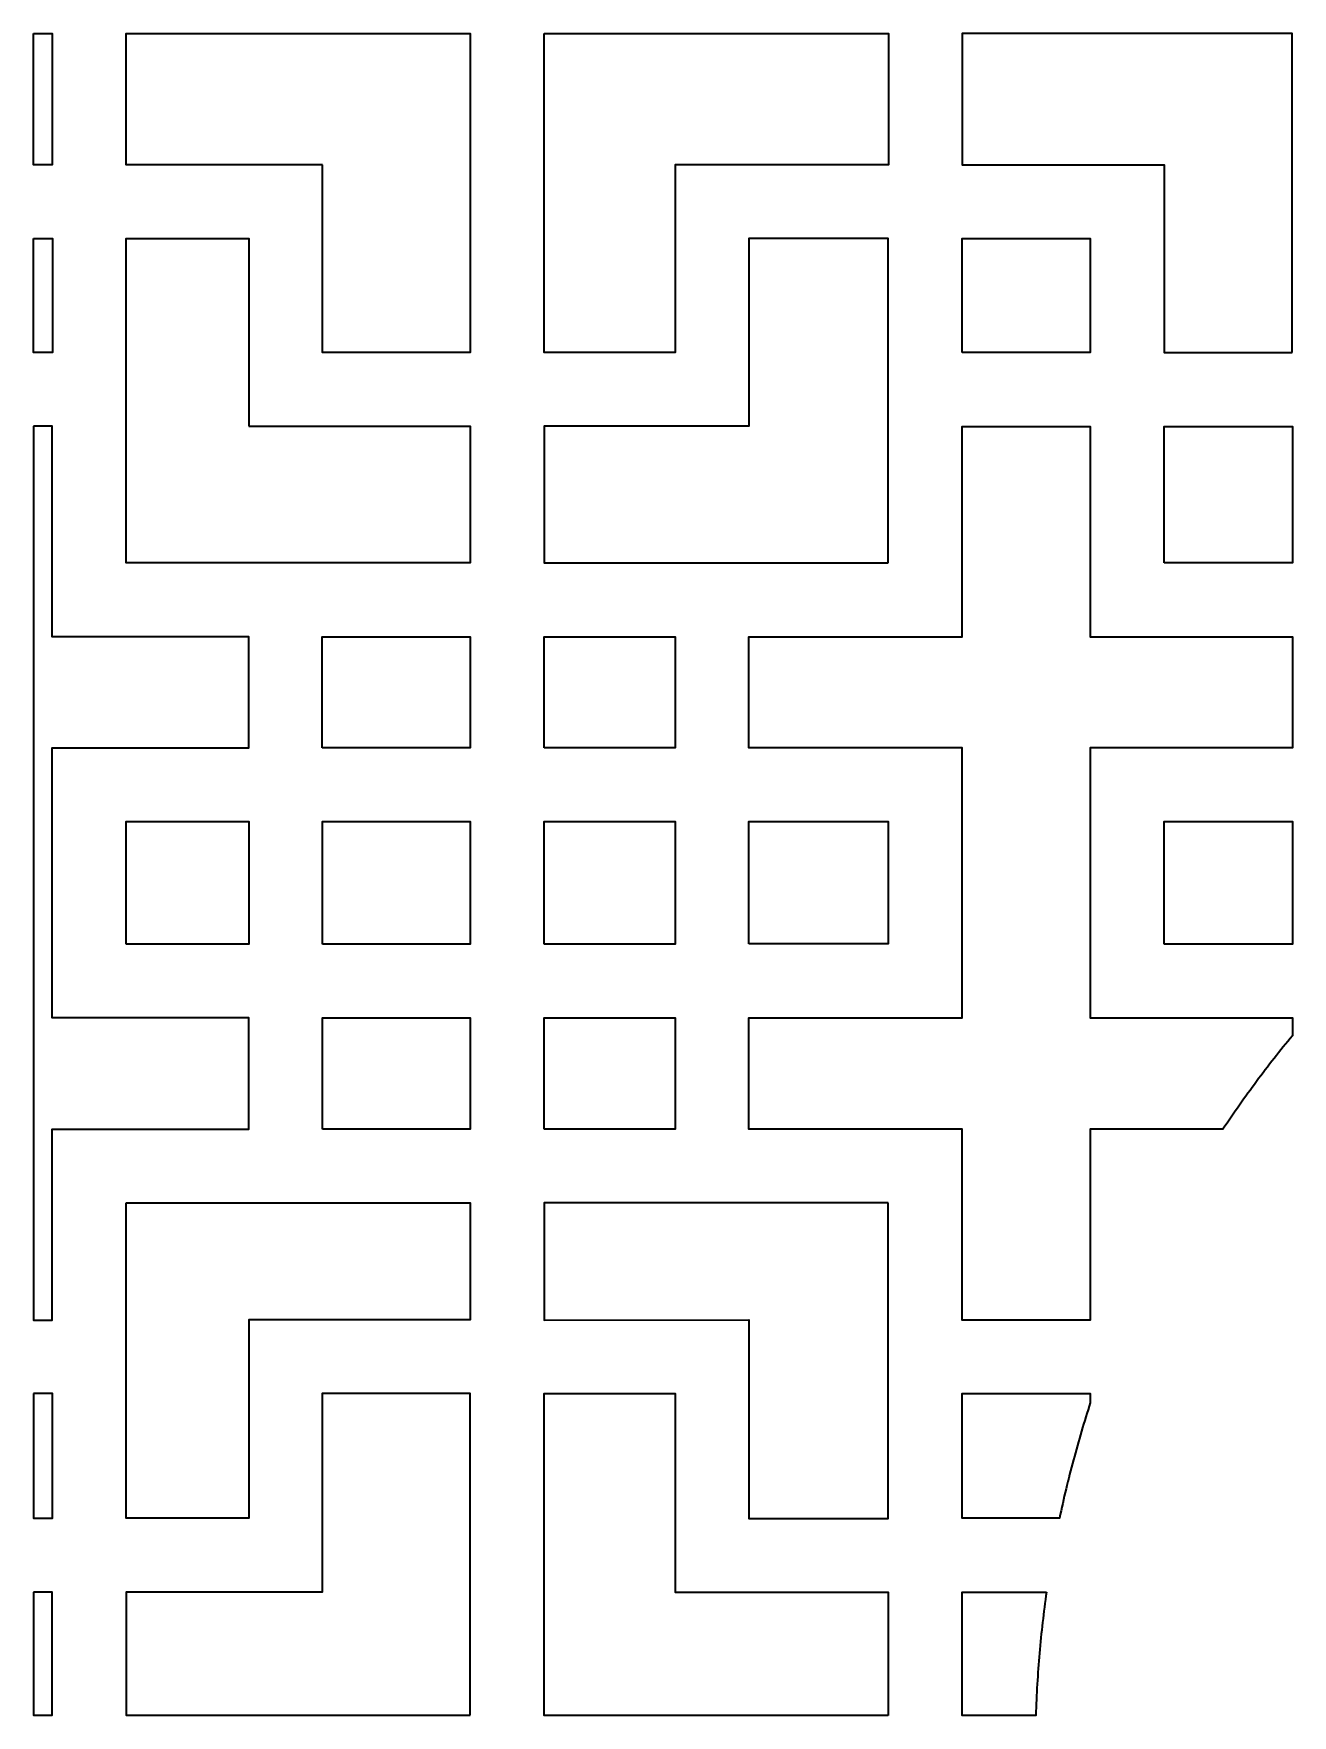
# Model space of a CAD drawing. Header units: centimetres. Extents: x 24 to 482, y -156 to 120.
# Drawn here: x 262.93 to 293.66, y -17.63 to 23.44 of the extents above; entities that cross this region are included whole.
import ezdxf

# ---------------------------------------------------------------- set-up
doc = ezdxf.new("R2010")
doc.units = ezdxf.units.CM
doc.header["$MEASUREMENT"] = 0
doc.layers.add('layer 1', color=7, linetype='Continuous')

msp = doc.modelspace()

# ---------------------------------------------------------------- linework, layer by layer
at = {"layer": 'layer 1', "color": 250, "lineweight": 35}
for points, knots in [([(262.92532, 23.43796), (262.92532, 23.43796), (262.92532, 20.23796), (262.92532, 20.23796), (262.92532, 20.23796), (262.92532, 20.23796), (263.38032, 20.23796), (263.38032, 20.23796), (263.38032, 20.23796), (263.38032, 20.23796), (263.38032, 23.43796), (263.38032, 23.43796), (263.38032, 23.43796), (263.38032, 23.43796), (262.92532, 23.43796), (262.92532, 23.43796)], [0, 0, 0, 0, 0.2, 0.2, 0.2, 0.2, 0.4, 0.4, 0.4, 0.4, 0.6, 0.6, 0.6, 0.6, 1, 1, 1, 1]), ([(269.97532, 20.23796), (269.97532, 20.23796), (269.97532, 15.64796), (269.97532, 15.64796), (269.97532, 15.64796), (269.97532, 15.64796), (273.58532, 15.64796), (273.58532, 15.64796), (273.58532, 15.64796), (273.58532, 15.64796), (273.58532, 23.43796), (273.58532, 23.43796), (273.58532, 23.43796), (273.58532, 23.43796), (265.18032, 23.43796), (265.18032, 23.43796), (265.18032, 23.43796), (265.18032, 23.43796), (265.18032, 20.23796), (265.18032, 20.23796), (265.18032, 20.23796), (265.18032, 20.23796), (269.97532, 20.23796), (269.97532, 20.23796)], [0, 0, 0, 0, 0.14285714, 0.14285714, 0.14285714, 0.14285714, 0.28571429, 0.28571429, 0.28571429, 0.28571429, 0.42857143, 0.42857143, 0.42857143, 0.42857143, 0.57142857, 0.57142857, 0.57142857, 0.57142857, 0.71428571, 0.71428571, 0.71428571, 0.71428571, 1, 1, 1, 1]), ([(275.38532, 23.43796), (275.38532, 23.43796), (275.38532, 15.64796), (275.38532, 15.64796), (275.38532, 15.64796), (275.38532, 15.64796), (278.58532, 15.64796), (278.58532, 15.64796), (278.58532, 15.64796), (278.58532, 15.64796), (278.58532, 20.23796), (278.58532, 20.23796), (278.58532, 20.23796), (278.58532, 20.23796), (283.79282, 20.23796), (283.79282, 20.23796), (283.79282, 20.23796), (283.79282, 20.23796), (283.79282, 23.43796), (283.79282, 23.43796), (283.79282, 23.43796), (283.79282, 23.43796), (275.38532, 23.43796), (275.38532, 23.43796)], [0, 0, 0, 0, 0.14285714, 0.14285714, 0.14285714, 0.14285714, 0.28571429, 0.28571429, 0.28571429, 0.28571429, 0.42857143, 0.42857143, 0.42857143, 0.42857143, 0.57142857, 0.57142857, 0.57142857, 0.57142857, 0.71428571, 0.71428571, 0.71428571, 0.71428571, 1, 1, 1, 1]), ([(293.65032, 15.64796), (293.65032, 15.64796), (290.52282, 15.64796), (290.52282, 15.64796), (290.52282, 15.64796), (290.52282, 15.64796), (290.52282, 20.23796), (290.52282, 20.23796), (290.52282, 20.23796), (290.52282, 20.23796), (285.59282, 20.23796), (285.59282, 20.23796), (285.59282, 20.23796), (285.59282, 20.23796), (285.59282, 23.43796), (285.59282, 23.43796), (285.59282, 23.43796), (285.59282, 23.43796), (293.65032, 23.43796), (293.65032, 23.43796), (293.65032, 23.43796), (293.65032, 23.43796), (293.65032, 15.64796), (293.65032, 15.64796)], [0, 0, 0, 0, 0.14285714, 0.14285714, 0.14285714, 0.14285714, 0.28571429, 0.28571429, 0.28571429, 0.28571429, 0.42857143, 0.42857143, 0.42857143, 0.42857143, 0.57142857, 0.57142857, 0.57142857, 0.57142857, 0.71428571, 0.71428571, 0.71428571, 0.71428571, 1, 1, 1, 1]), ([(262.92532, 18.43796), (262.92532, 18.43796), (262.92532, 15.64796), (262.92532, 15.64796), (262.92532, 15.64796), (262.92532, 15.64796), (263.38282, 15.64796), (263.38282, 15.64796), (263.38282, 15.64796), (263.38282, 15.64796), (263.38282, 18.43796), (263.38282, 18.43796), (263.38282, 18.43796), (263.38282, 18.43796), (262.92532, 18.43796), (262.92532, 18.43796)], [0, 0, 0, 0, 0.2, 0.2, 0.2, 0.2, 0.4, 0.4, 0.4, 0.4, 0.6, 0.6, 0.6, 0.6, 1, 1, 1, 1]), ([(268.17532, 13.84796), (268.17532, 13.84796), (268.17532, 18.43796), (268.17532, 18.43796), (268.17532, 18.43796), (268.17532, 18.43796), (265.18032, 18.43796), (265.18032, 18.43796), (265.18032, 18.43796), (265.18032, 18.43796), (265.18032, 10.51046), (265.18032, 10.51046), (265.18032, 10.51046), (265.18032, 10.51046), (273.58532, 10.51046), (273.58532, 10.51046), (273.58532, 10.51046), (273.58532, 10.51046), (273.58532, 13.84796), (273.58532, 13.84796), (273.58532, 13.84796), (273.58532, 13.84796), (268.17532, 13.84796), (268.17532, 13.84796)], [0, 0, 0, 0, 0.14285714, 0.14285714, 0.14285714, 0.14285714, 0.28571429, 0.28571429, 0.28571429, 0.28571429, 0.42857143, 0.42857143, 0.42857143, 0.42857143, 0.57142857, 0.57142857, 0.57142857, 0.57142857, 0.71428571, 0.71428571, 0.71428571, 0.71428571, 1, 1, 1, 1]), ([(283.79032, 10.51046), (283.79032, 10.51046), (275.38782, 10.51046), (275.38782, 10.51046), (275.38782, 10.51046), (275.38782, 10.51046), (275.38782, 13.84796), (275.38782, 13.84796), (275.38782, 13.84796), (275.38782, 13.84796), (280.38782, 13.84796), (280.38782, 13.84796), (280.38782, 13.84796), (280.38782, 13.84796), (280.38782, 18.43796), (280.38782, 18.43796), (280.38782, 18.43796), (280.38782, 18.43796), (283.79032, 18.43796), (283.79032, 18.43796), (283.79032, 18.43796), (283.79032, 18.43796), (283.79032, 10.51046), (283.79032, 10.51046)], [0, 0, 0, 0, 0.14285714, 0.14285714, 0.14285714, 0.14285714, 0.28571429, 0.28571429, 0.28571429, 0.28571429, 0.42857143, 0.42857143, 0.42857143, 0.42857143, 0.57142857, 0.57142857, 0.57142857, 0.57142857, 0.71428571, 0.71428571, 0.71428571, 0.71428571, 1, 1, 1, 1]), ([(285.59282, 15.64796), (285.59282, 15.64796), (288.72282, 15.64796), (288.72282, 15.64796), (288.72282, 15.64796), (288.72282, 15.64796), (288.72282, 18.43796), (288.72282, 18.43796), (288.72282, 18.43796), (288.72282, 18.43796), (285.59282, 18.43796), (285.59282, 18.43796), (285.59282, 18.43796), (285.59282, 18.43796), (285.59282, 15.64796), (285.59282, 15.64796)], [0, 0, 0, 0, 0.2, 0.2, 0.2, 0.2, 0.4, 0.4, 0.4, 0.4, 0.6, 0.6, 0.6, 0.6, 1, 1, 1, 1]), ([(262.92532, 13.84796), (262.92532, 13.84796), (263.38032, 13.84796), (263.38032, 13.84796), (263.38032, 13.84796), (263.38032, 13.84796), (263.38032, 8.71046), (263.38032, 8.71046), (263.38032, 8.71046), (263.38032, 8.71046), (268.17532, 8.71046), (268.17532, 8.71046), (268.17532, 8.71046), (268.17532, 8.71046), (268.17532, 5.99796), (268.17532, 5.99796), (268.17532, 5.99796), (268.17532, 5.99796), (263.38032, 5.99796), (263.38032, 5.99796), (263.38032, 5.99796), (263.38032, 5.99796), (263.38032, -0.59704), (263.38032, -0.59704), (263.38032, -0.59704), (263.38032, -0.59704), (268.17532, -0.59704), (268.17532, -0.59704), (268.17532, -0.59704), (268.17532, -0.59704), (268.17532, -3.31704), (268.17532, -3.31704), (268.17532, -3.31704), (268.17532, -3.31704), (263.38032, -3.31704), (263.38032, -3.31704), (263.38032, -3.31704), (263.38032, -3.31704), (263.38032, -7.97704), (263.38032, -7.97704), (263.38032, -7.97704), (263.38032, -7.97704), (262.92532, -7.97704), (262.92532, -7.97704), (262.92532, -7.97704), (262.92532, -7.97704), (262.92532, 13.84796), (262.92532, 13.84796)], [0, 0, 0, 0, 0.07692308, 0.07692308, 0.07692308, 0.07692308, 0.15384615, 0.15384615, 0.15384615, 0.15384615, 0.23076923, 0.23076923, 0.23076923, 0.23076923, 0.30769231, 0.30769231, 0.30769231, 0.30769231, 0.38461538, 0.38461538, 0.38461538, 0.38461538, 0.46153846, 0.46153846, 0.46153846, 0.46153846, 0.53846154, 0.53846154, 0.53846154, 0.53846154, 0.61538462, 0.61538462, 0.61538462, 0.61538462, 0.69230769, 0.69230769, 0.69230769, 0.69230769, 0.76923077, 0.76923077, 0.76923077, 0.76923077, 0.84615385, 0.84615385, 0.84615385, 0.84615385, 1, 1, 1, 1]), ([(293.65532, -1.03454), (293.65532, -1.03454), (293.65532, -0.59704), (293.65532, -0.59704), (293.65532, -0.59704), (293.65532, -0.59704), (288.72032, -0.59704), (288.72032, -0.59704), (288.72032, -0.59704), (288.72032, -0.59704), (288.72032, 5.99796), (288.72032, 5.99796), (288.72032, 5.99796), (288.72032, 5.99796), (293.65532, 5.99796), (293.65532, 5.99796), (293.65532, 5.99796), (293.65532, 5.99796), (293.65532, 8.71046), (293.65532, 8.71046), (293.65532, 8.71046), (293.65532, 8.71046), (288.72032, 8.71046), (288.72032, 8.71046), (288.72032, 8.71046), (288.72032, 8.71046), (288.72032, 13.84546), (288.72032, 13.84546), (288.72032, 13.84546), (288.72032, 13.84546), (285.59282, 13.84546), (285.59282, 13.84546), (285.59282, 13.84546), (285.59282, 13.84546), (285.59282, 8.71046), (285.59282, 8.71046), (285.59282, 8.71046), (285.59282, 8.71046), (280.38782, 8.71046), (280.38782, 8.71046), (280.38782, 8.71046), (280.38782, 8.71046), (280.38782, 5.99796), (280.38782, 5.99796), (280.38782, 5.99796), (280.38782, 5.99796), (285.59282, 5.99796), (285.59282, 5.99796), (285.59282, 5.99796), (285.59282, 5.99796), (285.59282, -0.59704), (285.59282, -0.59704), (285.59282, -0.59704), (285.59282, -0.59704), (280.38782, -0.59704), (280.38782, -0.59704), (280.38782, -0.59704), (280.38782, -0.59704), (280.38782, -3.31954), (280.38782, -3.31954), (280.38782, -3.31954), (280.38782, -3.31954), (285.59282, -3.31704), (285.59282, -3.31704), (285.59282, -3.31704), (285.59282, -3.31704), (285.59282, -7.97704), (285.59282, -7.97704), (285.59282, -7.97704), (285.59282, -7.97704), (288.72032, -7.97704), (288.72032, -7.97704), (288.72032, -7.97704), (288.72032, -7.97704), (288.72032, -3.31704), (288.72032, -3.31704), (288.72032, -3.31704), (288.72032, -3.31704), (291.96032, -3.31704), (291.96032, -3.31704), (291.96032, -3.31704), (291.96032, -3.31704), (291.96032, -3.31704), (291.96032, -3.31704), (291.96032, -3.31704), (291.96032, -3.31704), (292.01032, -3.24454), (292.01032, -3.24454), (292.01032, -3.24454), (292.01032, -3.24454), (292.06032, -3.16954), (292.06032, -3.16954), (292.06032, -3.16954), (292.06032, -3.16954), (292.11032, -3.09704), (292.11032, -3.09704), (292.11032, -3.09704), (292.11032, -3.09704), (292.16032, -3.02204), (292.16032, -3.02204), (292.16032, -3.02204), (292.16032, -3.02204), (292.21032, -2.94954), (292.21032, -2.94954), (292.21032, -2.94954), (292.21032, -2.94954), (292.26032, -2.87704), (292.26032, -2.87704), (292.26032, -2.87704), (292.26032, -2.87704), (292.31282, -2.80204), (292.31282, -2.80204), (292.31282, -2.80204), (292.31282, -2.80204), (292.36282, -2.72954), (292.36282, -2.72954), (292.36282, -2.72954), (292.36282, -2.72954), (292.41532, -2.65704), (292.41532, -2.65704), (292.41532, -2.65704), (292.41532, -2.65704), (292.46532, -2.58454), (292.46532, -2.58454), (292.46532, -2.58454), (292.46532, -2.58454), (292.51782, -2.51204), (292.51782, -2.51204), (292.51782, -2.51204), (292.51782, -2.51204), (292.57032, -2.43954), (292.57032, -2.43954), (292.57032, -2.43954), (292.57032, -2.43954), (292.62282, -2.36954), (292.62282, -2.36954), (292.62282, -2.36954), (292.62282, -2.36954), (292.67532, -2.29704), (292.67532, -2.29704), (292.67532, -2.29704), (292.67532, -2.29704), (292.72782, -2.22454), (292.72782, -2.22454), (292.72782, -2.22454), (292.72782, -2.22454), (292.78032, -2.15454), (292.78032, -2.15454), (292.78032, -2.15454), (292.78032, -2.15454), (292.83282, -2.08204), (292.83282, -2.08204), (292.83282, -2.08204), (292.83282, -2.08204), (292.88532, -2.01204), (292.88532, -2.01204), (292.88532, -2.01204), (292.88532, -2.01204), (292.94032, -1.93954), (292.94032, -1.93954), (292.94032, -1.93954), (292.94032, -1.93954), (292.99282, -1.86954), (292.99282, -1.86954), (292.99282, -1.86954), (292.99282, -1.86954), (293.04782, -1.79954), (293.04782, -1.79954), (293.04782, -1.79954), (293.04782, -1.79954), (293.10032, -1.72954), (293.10032, -1.72954), (293.10032, -1.72954), (293.10032, -1.72954), (293.15532, -1.65954), (293.15532, -1.65954), (293.15532, -1.65954), (293.15532, -1.65954), (293.21032, -1.58954), (293.21032, -1.58954), (293.21032, -1.58954), (293.21032, -1.58954), (293.26532, -1.51954), (293.26532, -1.51954), (293.26532, -1.51954), (293.26532, -1.51954), (293.32032, -1.44954), (293.32032, -1.44954), (293.32032, -1.44954), (293.32032, -1.44954), (293.37532, -1.37954), (293.37532, -1.37954), (293.37532, -1.37954), (293.37532, -1.37954), (293.43032, -1.30954), (293.43032, -1.30954), (293.43032, -1.30954), (293.43032, -1.30954), (293.48782, -1.24204), (293.48782, -1.24204), (293.48782, -1.24204), (293.48782, -1.24204), (293.54282, -1.17204), (293.54282, -1.17204), (293.54282, -1.17204), (293.54282, -1.17204), (293.60032, -1.10454), (293.60032, -1.10454), (293.60032, -1.10454), (293.60032, -1.10454), (293.65532, -1.03454), (293.65532, -1.03454)], [0, 0, 0, 0, 0.01851852, 0.01851852, 0.01851852, 0.01851852, 0.03703704, 0.03703704, 0.03703704, 0.03703704, 0.05555556, 0.05555556, 0.05555556, 0.05555556, 0.07407407, 0.07407407, 0.07407407, 0.07407407, 0.09259259, 0.09259259, 0.09259259, 0.09259259, 0.11111111, 0.11111111, 0.11111111, 0.11111111, 0.12962963, 0.12962963, 0.12962963, 0.12962963, 0.14814815, 0.14814815, 0.14814815, 0.14814815, 0.16666667, 0.16666667, 0.16666667, 0.16666667, 0.18518519, 0.18518519, 0.18518519, 0.18518519, 0.2037037, 0.2037037, 0.2037037, 0.2037037, 0.22222222, 0.22222222, 0.22222222, 0.22222222, 0.24074074, 0.24074074, 0.24074074, 0.24074074, 0.25925926, 0.25925926, 0.25925926, 0.25925926, 0.27777778, 0.27777778, 0.27777778, 0.27777778, 0.2962963, 0.2962963, 0.2962963, 0.2962963, 0.31481481, 0.31481481, 0.31481481, 0.31481481, 0.33333333, 0.33333333, 0.33333333, 0.33333333, 0.35185185, 0.35185185, 0.35185185, 0.35185185, 0.37037037, 0.37037037, 0.37037037, 0.37037037, 0.38888889, 0.38888889, 0.38888889, 0.38888889, 0.40740741, 0.40740741, 0.40740741, 0.40740741, 0.42592593, 0.42592593, 0.42592593, 0.42592593, 0.44444444, 0.44444444, 0.44444444, 0.44444444, 0.46296296, 0.46296296, 0.46296296, 0.46296296, 0.48148148, 0.48148148, 0.48148148, 0.48148148, 0.5, 0.5, 0.5, 0.5, 0.51851852, 0.51851852, 0.51851852, 0.51851852, 0.53703704, 0.53703704, 0.53703704, 0.53703704, 0.55555556, 0.55555556, 0.55555556, 0.55555556, 0.57407407, 0.57407407, 0.57407407, 0.57407407, 0.59259259, 0.59259259, 0.59259259, 0.59259259, 0.61111111, 0.61111111, 0.61111111, 0.61111111, 0.62962963, 0.62962963, 0.62962963, 0.62962963, 0.64814815, 0.64814815, 0.64814815, 0.64814815, 0.66666667, 0.66666667, 0.66666667, 0.66666667, 0.68518519, 0.68518519, 0.68518519, 0.68518519, 0.7037037, 0.7037037, 0.7037037, 0.7037037, 0.72222222, 0.72222222, 0.72222222, 0.72222222, 0.74074074, 0.74074074, 0.74074074, 0.74074074, 0.75925926, 0.75925926, 0.75925926, 0.75925926, 0.77777778, 0.77777778, 0.77777778, 0.77777778, 0.7962963, 0.7962963, 0.7962963, 0.7962963, 0.81481481, 0.81481481, 0.81481481, 0.81481481, 0.83333333, 0.83333333, 0.83333333, 0.83333333, 0.85185185, 0.85185185, 0.85185185, 0.85185185, 0.87037037, 0.87037037, 0.87037037, 0.87037037, 0.88888889, 0.88888889, 0.88888889, 0.88888889, 0.90740741, 0.90740741, 0.90740741, 0.90740741, 0.92592593, 0.92592593, 0.92592593, 0.92592593, 0.94444444, 0.94444444, 0.94444444, 0.94444444, 0.96296296, 0.96296296, 0.96296296, 0.96296296, 1, 1, 1, 1]), ([(290.52282, 10.51046), (290.52282, 10.51046), (293.65532, 10.51046), (293.65532, 10.51046), (293.65532, 10.51046), (293.65532, 10.51046), (293.65532, 13.84546), (293.65532, 13.84546), (293.65532, 13.84546), (293.65532, 13.84546), (290.52282, 13.84546), (290.52282, 13.84546), (290.52282, 13.84546), (290.52282, 13.84546), (290.52282, 10.51046), (290.52282, 10.51046)], [0, 0, 0, 0, 0.2, 0.2, 0.2, 0.2, 0.4, 0.4, 0.4, 0.4, 0.6, 0.6, 0.6, 0.6, 1, 1, 1, 1]), ([(269.97282, 5.99796), (269.97282, 5.99796), (273.58532, 5.99796), (273.58532, 5.99796), (273.58532, 5.99796), (273.58532, 5.99796), (273.58532, 8.71046), (273.58532, 8.71046), (273.58532, 8.71046), (273.58532, 8.71046), (269.97282, 8.71046), (269.97282, 8.71046), (269.97282, 8.71046), (269.97282, 8.71046), (269.97282, 5.99796), (269.97282, 5.99796)], [0, 0, 0, 0, 0.2, 0.2, 0.2, 0.2, 0.4, 0.4, 0.4, 0.4, 0.6, 0.6, 0.6, 0.6, 1, 1, 1, 1]), ([(275.38782, 5.99796), (275.38782, 5.99796), (278.58532, 5.99796), (278.58532, 5.99796), (278.58532, 5.99796), (278.58532, 5.99796), (278.58532, 8.71046), (278.58532, 8.71046), (278.58532, 8.71046), (278.58532, 8.71046), (275.38782, 8.71046), (275.38782, 8.71046), (275.38782, 8.71046), (275.38782, 8.71046), (275.38782, 5.99796), (275.38782, 5.99796)], [0, 0, 0, 0, 0.2, 0.2, 0.2, 0.2, 0.4, 0.4, 0.4, 0.4, 0.6, 0.6, 0.6, 0.6, 1, 1, 1, 1]), ([(265.18032, 1.20546), (265.18032, 1.20546), (268.17532, 1.20546), (268.17532, 1.20546), (268.17532, 1.20546), (268.17532, 1.20546), (268.17532, 4.19796), (268.17532, 4.19796), (268.17532, 4.19796), (268.17532, 4.19796), (265.18032, 4.19796), (265.18032, 4.19796), (265.18032, 4.19796), (265.18032, 4.19796), (265.18032, 1.20546), (265.18032, 1.20546)], [0, 0, 0, 0, 0.2, 0.2, 0.2, 0.2, 0.4, 0.4, 0.4, 0.4, 0.6, 0.6, 0.6, 0.6, 1, 1, 1, 1]), ([(269.97532, 1.20296), (269.97532, 1.20296), (273.58532, 1.20296), (273.58532, 1.20296), (273.58532, 1.20296), (273.58532, 1.20296), (273.58532, 4.19796), (273.58532, 4.19796), (273.58532, 4.19796), (273.58532, 4.19796), (269.97532, 4.19796), (269.97532, 4.19796), (269.97532, 4.19796), (269.97532, 4.19796), (269.97532, 1.20296), (269.97532, 1.20296)], [0, 0, 0, 0, 0.2, 0.2, 0.2, 0.2, 0.4, 0.4, 0.4, 0.4, 0.6, 0.6, 0.6, 0.6, 1, 1, 1, 1]), ([(275.38782, 1.20296), (275.38782, 1.20296), (278.58782, 1.20296), (278.58782, 1.20296), (278.58782, 1.20296), (278.58782, 1.20296), (278.58782, 4.19796), (278.58782, 4.19796), (278.58782, 4.19796), (278.58782, 4.19796), (275.38782, 4.19796), (275.38782, 4.19796), (275.38782, 4.19796), (275.38782, 4.19796), (275.38782, 1.20296), (275.38782, 1.20296)], [0, 0, 0, 0, 0.2, 0.2, 0.2, 0.2, 0.4, 0.4, 0.4, 0.4, 0.6, 0.6, 0.6, 0.6, 1, 1, 1, 1]), ([(280.38282, 1.20796), (280.38282, 1.20796), (283.79032, 1.20796), (283.79032, 1.20796), (283.79032, 1.20796), (283.79032, 1.20796), (283.79032, 4.19796), (283.79032, 4.19796), (283.79032, 4.19796), (283.79032, 4.19796), (280.38282, 4.19796), (280.38282, 4.19796), (280.38282, 4.19796), (280.38282, 4.19796), (280.38282, 1.20796), (280.38282, 1.20796)], [0, 0, 0, 0, 0.2, 0.2, 0.2, 0.2, 0.4, 0.4, 0.4, 0.4, 0.6, 0.6, 0.6, 0.6, 1, 1, 1, 1]), ([(290.52282, 1.20296), (290.52282, 1.20296), (293.65532, 1.20296), (293.65532, 1.20296), (293.65532, 1.20296), (293.65532, 1.20296), (293.65532, 4.20046), (293.65532, 4.20046), (293.65532, 4.20046), (293.65532, 4.20046), (290.52282, 4.20046), (290.52282, 4.20046), (290.52282, 4.20046), (290.52282, 4.20046), (290.52282, 1.20296), (290.52282, 1.20296)], [0, 0, 0, 0, 0.2, 0.2, 0.2, 0.2, 0.4, 0.4, 0.4, 0.4, 0.6, 0.6, 0.6, 0.6, 1, 1, 1, 1]), ([(269.97782, -3.31954), (269.97782, -3.31954), (273.58532, -3.31954), (273.58532, -3.31954), (273.58532, -3.31954), (273.58532, -3.31954), (273.58532, -0.59454), (273.58532, -0.59454), (273.58532, -0.59454), (273.58532, -0.59454), (269.97782, -0.59454), (269.97782, -0.59454), (269.97782, -0.59454), (269.97782, -0.59454), (269.97782, -3.31954), (269.97782, -3.31954)], [0, 0, 0, 0, 0.2, 0.2, 0.2, 0.2, 0.4, 0.4, 0.4, 0.4, 0.6, 0.6, 0.6, 0.6, 1, 1, 1, 1]), ([(275.38532, -3.31704), (275.38532, -3.31704), (278.58532, -3.31704), (278.58532, -3.31704), (278.58532, -3.31704), (278.58532, -3.31704), (278.58532, -0.59454), (278.58532, -0.59454), (278.58532, -0.59454), (278.58532, -0.59454), (275.38532, -0.59454), (275.38532, -0.59454), (275.38532, -0.59454), (275.38532, -0.59454), (275.38532, -3.31704), (275.38532, -3.31704)], [0, 0, 0, 0, 0.2, 0.2, 0.2, 0.2, 0.4, 0.4, 0.4, 0.4, 0.6, 0.6, 0.6, 0.6, 1, 1, 1, 1]), ([(265.18032, -5.11704), (265.18032, -5.11704), (265.18032, -12.81954), (265.18032, -12.81954), (265.18032, -12.81954), (265.18032, -12.81954), (268.17532, -12.81954), (268.17532, -12.81954), (268.17532, -12.81954), (268.17532, -12.81954), (268.17532, -7.97454), (268.17532, -7.97454), (268.17532, -7.97454), (268.17532, -7.97454), (273.58532, -7.97454), (273.58532, -7.97454), (273.58532, -7.97454), (273.58532, -7.97454), (273.58532, -5.11704), (273.58532, -5.11704), (273.58532, -5.11704), (273.58532, -5.11704), (265.18032, -5.11704), (265.18032, -5.11704)], [0, 0, 0, 0, 0.14285714, 0.14285714, 0.14285714, 0.14285714, 0.28571429, 0.28571429, 0.28571429, 0.28571429, 0.42857143, 0.42857143, 0.42857143, 0.42857143, 0.57142857, 0.57142857, 0.57142857, 0.57142857, 0.71428571, 0.71428571, 0.71428571, 0.71428571, 1, 1, 1, 1]), ([(283.79032, -5.11704), (283.79032, -5.11704), (283.79032, -12.82204), (283.79032, -12.82204), (283.79032, -12.82204), (283.79032, -12.82204), (280.38782, -12.82204), (280.38782, -12.82204), (280.38782, -12.82204), (280.38782, -12.82204), (280.38782, -7.97454), (280.38782, -7.97454), (280.38782, -7.97454), (280.38782, -7.97454), (275.38532, -7.97704), (275.38532, -7.97704), (275.38532, -7.97704), (275.38532, -7.97704), (275.38532, -5.11704), (275.38532, -5.11704), (275.38532, -5.11704), (275.38532, -5.11704), (283.79032, -5.11704), (283.79032, -5.11704)], [0, 0, 0, 0, 0.14285714, 0.14285714, 0.14285714, 0.14285714, 0.28571429, 0.28571429, 0.28571429, 0.28571429, 0.42857143, 0.42857143, 0.42857143, 0.42857143, 0.57142857, 0.57142857, 0.57142857, 0.57142857, 0.71428571, 0.71428571, 0.71428571, 0.71428571, 1, 1, 1, 1]), ([(262.92532, -9.77454), (262.92532, -9.77454), (263.38282, -9.77454), (263.38282, -9.77454), (263.38282, -9.77454), (263.38282, -9.77454), (263.38282, -12.81954), (263.38282, -12.81954), (263.38282, -12.81954), (263.38282, -12.81954), (262.92532, -12.81954), (262.92532, -12.81954), (262.92532, -12.81954), (262.92532, -12.81954), (262.92532, -9.77454), (262.92532, -9.77454)], [0, 0, 0, 0, 0.2, 0.2, 0.2, 0.2, 0.4, 0.4, 0.4, 0.4, 0.6, 0.6, 0.6, 0.6, 1, 1, 1, 1]), ([(273.58532, -17.62954), (273.58532, -17.62954), (265.18032, -17.62954), (265.18032, -17.62954), (265.18032, -17.62954), (265.18032, -17.62954), (265.18032, -14.61954), (265.18032, -14.61954), (265.18032, -14.61954), (265.18032, -14.61954), (269.97282, -14.61954), (269.97282, -14.61954), (269.97282, -14.61954), (269.97282, -14.61954), (269.97282, -9.77454), (269.97282, -9.77454), (269.97282, -9.77454), (269.97282, -9.77454), (273.58532, -9.77454), (273.58532, -9.77454), (273.58532, -9.77454), (273.58532, -9.77454), (273.58532, -17.62954), (273.58532, -17.62954)], [0, 0, 0, 0, 0.14285714, 0.14285714, 0.14285714, 0.14285714, 0.28571429, 0.28571429, 0.28571429, 0.28571429, 0.42857143, 0.42857143, 0.42857143, 0.42857143, 0.57142857, 0.57142857, 0.57142857, 0.57142857, 0.71428571, 0.71428571, 0.71428571, 0.71428571, 1, 1, 1, 1]), ([(283.79032, -17.63204), (283.79032, -17.63204), (283.79032, -14.61954), (283.79032, -14.61954), (283.79032, -14.61954), (283.79032, -14.61954), (278.58532, -14.61954), (278.58532, -14.61954), (278.58532, -14.61954), (278.58532, -14.61954), (278.58532, -9.77454), (278.58532, -9.77454), (278.58532, -9.77454), (278.58532, -9.77454), (275.38782, -9.77454), (275.38782, -9.77454), (275.38782, -9.77454), (275.38782, -9.77454), (275.38782, -17.63204), (275.38782, -17.63204), (275.38782, -17.63204), (275.38782, -17.63204), (283.79032, -17.63204), (283.79032, -17.63204)], [0, 0, 0, 0, 0.14285714, 0.14285714, 0.14285714, 0.14285714, 0.28571429, 0.28571429, 0.28571429, 0.28571429, 0.42857143, 0.42857143, 0.42857143, 0.42857143, 0.57142857, 0.57142857, 0.57142857, 0.57142857, 0.71428571, 0.71428571, 0.71428571, 0.71428571, 1, 1, 1, 1]), ([(288.72282, -9.99954), (288.72282, -9.99954), (288.72282, -9.77454), (288.72282, -9.77454), (288.72282, -9.77454), (288.72282, -9.77454), (285.59282, -9.77454), (285.59282, -9.77454), (285.59282, -9.77454), (285.59282, -9.77454), (285.59282, -12.81954), (285.59282, -12.81954), (285.59282, -12.81954), (285.59282, -12.81954), (287.96782, -12.81954), (287.96782, -12.81954), (287.96782, -12.81954), (287.96782, -12.81954), (287.96782, -12.81954), (287.96782, -12.81954), (287.96782, -12.81954), (287.96782, -12.81954), (287.98782, -12.72954), (287.98782, -12.72954), (287.98782, -12.72954), (287.98782, -12.72954), (288.00782, -12.63954), (288.00782, -12.63954), (288.00782, -12.63954), (288.00782, -12.63954), (288.02782, -12.54954), (288.02782, -12.54954), (288.02782, -12.54954), (288.02782, -12.54954), (288.04782, -12.45954), (288.04782, -12.45954), (288.04782, -12.45954), (288.04782, -12.45954), (288.06782, -12.37204), (288.06782, -12.37204), (288.06782, -12.37204), (288.06782, -12.37204), (288.08782, -12.28204), (288.08782, -12.28204), (288.08782, -12.28204), (288.08782, -12.28204), (288.11032, -12.19204), (288.11032, -12.19204), (288.11032, -12.19204), (288.11032, -12.19204), (288.13032, -12.10204), (288.13032, -12.10204), (288.13032, -12.10204), (288.13032, -12.10204), (288.15282, -12.01454), (288.15282, -12.01454), (288.15282, -12.01454), (288.15282, -12.01454), (288.17282, -11.92454), (288.17282, -11.92454), (288.17282, -11.92454), (288.17282, -11.92454), (288.19532, -11.83704), (288.19532, -11.83704), (288.19532, -11.83704), (288.19532, -11.83704), (288.21782, -11.74704), (288.21782, -11.74704), (288.21782, -11.74704), (288.21782, -11.74704), (288.24032, -11.65954), (288.24032, -11.65954), (288.24032, -11.65954), (288.24032, -11.65954), (288.26282, -11.57204), (288.26282, -11.57204), (288.26282, -11.57204), (288.26282, -11.57204), (288.28782, -11.48204), (288.28782, -11.48204), (288.28782, -11.48204), (288.28782, -11.48204), (288.31032, -11.39454), (288.31032, -11.39454), (288.31032, -11.39454), (288.31032, -11.39454), (288.33281, -11.30704), (288.33281, -11.30704), (288.33281, -11.30704), (288.33281, -11.30704), (288.35782, -11.21704), (288.35782, -11.21704), (288.35782, -11.21704), (288.35782, -11.21704), (288.38282, -11.12954), (288.38282, -11.12954), (288.38282, -11.12954), (288.38282, -11.12954), (288.40782, -11.04204), (288.40782, -11.04204), (288.40782, -11.04204), (288.40782, -11.04204), (288.43282, -10.95454), (288.43282, -10.95454), (288.43282, -10.95454), (288.43282, -10.95454), (288.45782, -10.86704), (288.45782, -10.86704), (288.45782, -10.86704), (288.45782, -10.86704), (288.48282, -10.77954), (288.48282, -10.77954), (288.48282, -10.77954), (288.48282, -10.77954), (288.50782, -10.69204), (288.50782, -10.69204), (288.50782, -10.69204), (288.50782, -10.69204), (288.53532, -10.60454), (288.53532, -10.60454), (288.53532, -10.60454), (288.53532, -10.60454), (288.56032, -10.51954), (288.56032, -10.51954), (288.56032, -10.51954), (288.56032, -10.51954), (288.58782, -10.43204), (288.58782, -10.43204), (288.58782, -10.43204), (288.58782, -10.43204), (288.61282, -10.34454), (288.61282, -10.34454), (288.61282, -10.34454), (288.61282, -10.34454), (288.64032, -10.25704), (288.64032, -10.25704), (288.64032, -10.25704), (288.64032, -10.25704), (288.66782, -10.17204), (288.66782, -10.17204), (288.66782, -10.17204), (288.66782, -10.17204), (288.69532, -10.08454), (288.69532, -10.08454), (288.69532, -10.08454), (288.69532, -10.08454), (288.72282, -9.99954), (288.72282, -9.99954)], [0, 0, 0, 0, 0.02631579, 0.02631579, 0.02631579, 0.02631579, 0.05263158, 0.05263158, 0.05263158, 0.05263158, 0.07894737, 0.07894737, 0.07894737, 0.07894737, 0.10526316, 0.10526316, 0.10526316, 0.10526316, 0.13157895, 0.13157895, 0.13157895, 0.13157895, 0.15789474, 0.15789474, 0.15789474, 0.15789474, 0.18421053, 0.18421053, 0.18421053, 0.18421053, 0.21052632, 0.21052632, 0.21052632, 0.21052632, 0.23684211, 0.23684211, 0.23684211, 0.23684211, 0.26315789, 0.26315789, 0.26315789, 0.26315789, 0.28947368, 0.28947368, 0.28947368, 0.28947368, 0.31578947, 0.31578947, 0.31578947, 0.31578947, 0.34210526, 0.34210526, 0.34210526, 0.34210526, 0.36842105, 0.36842105, 0.36842105, 0.36842105, 0.39473684, 0.39473684, 0.39473684, 0.39473684, 0.42105263, 0.42105263, 0.42105263, 0.42105263, 0.44736842, 0.44736842, 0.44736842, 0.44736842, 0.47368421, 0.47368421, 0.47368421, 0.47368421, 0.5, 0.5, 0.5, 0.5, 0.52631579, 0.52631579, 0.52631579, 0.52631579, 0.55263158, 0.55263158, 0.55263158, 0.55263158, 0.57894737, 0.57894737, 0.57894737, 0.57894737, 0.60526316, 0.60526316, 0.60526316, 0.60526316, 0.63157895, 0.63157895, 0.63157895, 0.63157895, 0.65789474, 0.65789474, 0.65789474, 0.65789474, 0.68421053, 0.68421053, 0.68421053, 0.68421053, 0.71052632, 0.71052632, 0.71052632, 0.71052632, 0.73684211, 0.73684211, 0.73684211, 0.73684211, 0.76315789, 0.76315789, 0.76315789, 0.76315789, 0.78947368, 0.78947368, 0.78947368, 0.78947368, 0.81578947, 0.81578947, 0.81578947, 0.81578947, 0.84210526, 0.84210526, 0.84210526, 0.84210526, 0.86842105, 0.86842105, 0.86842105, 0.86842105, 0.89473684, 0.89473684, 0.89473684, 0.89473684, 0.92105263, 0.92105263, 0.92105263, 0.92105263, 0.94736842, 0.94736842, 0.94736842, 0.94736842, 1, 1, 1, 1]), ([(262.92532, -14.61954), (262.92532, -14.61954), (263.38032, -14.61954), (263.38032, -14.61954), (263.38032, -14.61954), (263.38032, -14.61954), (263.38032, -17.62954), (263.38032, -17.62954), (263.38032, -17.62954), (263.38032, -17.62954), (262.92532, -17.62954), (262.92532, -17.62954), (262.92532, -17.62954), (262.92532, -17.62954), (262.92532, -14.61954), (262.92532, -14.61954)], [0, 0, 0, 0, 0.2, 0.2, 0.2, 0.2, 0.4, 0.4, 0.4, 0.4, 0.6, 0.6, 0.6, 0.6, 1, 1, 1, 1]), ([(287.65032, -14.61954), (287.65032, -14.61954), (285.59282, -14.61954), (285.59282, -14.61954), (285.59282, -14.61954), (285.59282, -14.61954), (285.59282, -17.63204), (285.59282, -17.63204), (285.59282, -17.63204), (285.59282, -17.63204), (287.39032, -17.63204), (287.39032, -17.63204), (287.39032, -17.63204), (287.39032, -17.63204), (287.39032, -17.63204), (287.39032, -17.63204), (287.39032, -17.63204), (287.39032, -17.63204), (287.39282, -17.53454), (287.39282, -17.53454), (287.39282, -17.53454), (287.39282, -17.53454), (287.39782, -17.43954), (287.39782, -17.43954), (287.39782, -17.43954), (287.39782, -17.43954), (287.40032, -17.34454), (287.40032, -17.34454), (287.40032, -17.34454), (287.40032, -17.34454), (287.40532, -17.24954), (287.40532, -17.24954), (287.40532, -17.24954), (287.40532, -17.24954), (287.41032, -17.15454), (287.41032, -17.15454), (287.41032, -17.15454), (287.41032, -17.15454), (287.41532, -17.05954), (287.41532, -17.05954), (287.41532, -17.05954), (287.41532, -17.05954), (287.42032, -16.96454), (287.42032, -16.96454), (287.42032, -16.96454), (287.42032, -16.96454), (287.42532, -16.86954), (287.42532, -16.86954), (287.42532, -16.86954), (287.42532, -16.86954), (287.43032, -16.77454), (287.43032, -16.77454), (287.43032, -16.77454), (287.43032, -16.77454), (287.43782, -16.67954), (287.43782, -16.67954), (287.43782, -16.67954), (287.43782, -16.67954), (287.44282, -16.58454), (287.44282, -16.58454), (287.44282, -16.58454), (287.44282, -16.58454), (287.45032, -16.48954), (287.45032, -16.48954), (287.45032, -16.48954), (287.45032, -16.48954), (287.45782, -16.39704), (287.45782, -16.39704), (287.45782, -16.39704), (287.45782, -16.39704), (287.46532, -16.30204), (287.46532, -16.30204), (287.46532, -16.30204), (287.46532, -16.30204), (287.47282, -16.20704), (287.47282, -16.20704), (287.47282, -16.20704), (287.47282, -16.20704), (287.48032, -16.11454), (287.48032, -16.11454), (287.48032, -16.11454), (287.48032, -16.11454), (287.48782, -16.01954), (287.48782, -16.01954), (287.48782, -16.01954), (287.48782, -16.01954), (287.49782, -15.92454), (287.49782, -15.92454), (287.49782, -15.92454), (287.49782, -15.92454), (287.50532, -15.83204), (287.50532, -15.83204), (287.50532, -15.83204), (287.50532, -15.83204), (287.51532, -15.73704), (287.51532, -15.73704), (287.51532, -15.73704), (287.51532, -15.73704), (287.52532, -15.64454), (287.52532, -15.64454), (287.52532, -15.64454), (287.52532, -15.64454), (287.53532, -15.54954), (287.53532, -15.54954), (287.53532, -15.54954), (287.53532, -15.54954), (287.54532, -15.45704), (287.54532, -15.45704), (287.54532, -15.45704), (287.54532, -15.45704), (287.55532, -15.36204), (287.55532, -15.36204), (287.55532, -15.36204), (287.55532, -15.36204), (287.56782, -15.26954), (287.56782, -15.26954), (287.56782, -15.26954), (287.56782, -15.26954), (287.57782, -15.17704), (287.57782, -15.17704), (287.57782, -15.17704), (287.57782, -15.17704), (287.59032, -15.08454), (287.59032, -15.08454), (287.59032, -15.08454), (287.59032, -15.08454), (287.60032, -14.98954), (287.60032, -14.98954), (287.60032, -14.98954), (287.60032, -14.98954), (287.61282, -14.89704), (287.61282, -14.89704), (287.61282, -14.89704), (287.61282, -14.89704), (287.62532, -14.80454), (287.62532, -14.80454), (287.62532, -14.80454), (287.62532, -14.80454), (287.63782, -14.71204), (287.63782, -14.71204), (287.63782, -14.71204), (287.63782, -14.71204), (287.65032, -14.61954), (287.65032, -14.61954)], [0, 0, 0, 0, 0.02702703, 0.02702703, 0.02702703, 0.02702703, 0.05405405, 0.05405405, 0.05405405, 0.05405405, 0.08108108, 0.08108108, 0.08108108, 0.08108108, 0.10810811, 0.10810811, 0.10810811, 0.10810811, 0.13513514, 0.13513514, 0.13513514, 0.13513514, 0.16216216, 0.16216216, 0.16216216, 0.16216216, 0.18918919, 0.18918919, 0.18918919, 0.18918919, 0.21621622, 0.21621622, 0.21621622, 0.21621622, 0.24324324, 0.24324324, 0.24324324, 0.24324324, 0.27027027, 0.27027027, 0.27027027, 0.27027027, 0.2972973, 0.2972973, 0.2972973, 0.2972973, 0.32432432, 0.32432432, 0.32432432, 0.32432432, 0.35135135, 0.35135135, 0.35135135, 0.35135135, 0.37837838, 0.37837838, 0.37837838, 0.37837838, 0.40540541, 0.40540541, 0.40540541, 0.40540541, 0.43243243, 0.43243243, 0.43243243, 0.43243243, 0.45945946, 0.45945946, 0.45945946, 0.45945946, 0.48648649, 0.48648649, 0.48648649, 0.48648649, 0.51351351, 0.51351351, 0.51351351, 0.51351351, 0.54054054, 0.54054054, 0.54054054, 0.54054054, 0.56756757, 0.56756757, 0.56756757, 0.56756757, 0.59459459, 0.59459459, 0.59459459, 0.59459459, 0.62162162, 0.62162162, 0.62162162, 0.62162162, 0.64864865, 0.64864865, 0.64864865, 0.64864865, 0.67567568, 0.67567568, 0.67567568, 0.67567568, 0.7027027, 0.7027027, 0.7027027, 0.7027027, 0.72972973, 0.72972973, 0.72972973, 0.72972973, 0.75675676, 0.75675676, 0.75675676, 0.75675676, 0.78378378, 0.78378378, 0.78378378, 0.78378378, 0.81081081, 0.81081081, 0.81081081, 0.81081081, 0.83783784, 0.83783784, 0.83783784, 0.83783784, 0.86486486, 0.86486486, 0.86486486, 0.86486486, 0.89189189, 0.89189189, 0.89189189, 0.89189189, 0.91891892, 0.91891892, 0.91891892, 0.91891892, 0.94594595, 0.94594595, 0.94594595, 0.94594595, 1, 1, 1, 1])]:
    msp.add_open_spline(points, degree=3, knots=knots, dxfattribs=at)

doc.saveas('drawing.dxf')
